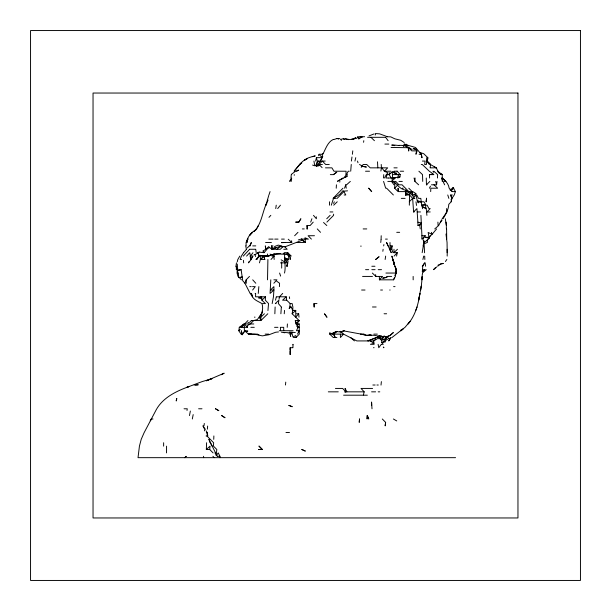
<?xml version="1.0" encoding="UTF-8"?>
<svg xmlns="http://www.w3.org/2000/svg" width="611" height="611" viewBox="0 0 611 611"><rect width="100%" height="100%" fill="white"/><g stroke="black" fill="none" stroke-linecap="round" stroke-linejoin="round"><path stroke-width="0.92" d="M270.795 279.83L270.085 293.417L273.911 290.026L273.911 286.62L270.497 290.026L273.911 290.026L273.461 296.801L272.162 303.583M340.419 334.125L340.411 337.532L343.542 334.125L356.824 340.923L373.672 340.923L381.012 336.554M392.667 178.015L392.231 172.081M163.626 446.137L163.641 442.738M264.418 313.764L260.889 317.162L260.874 320.554L253.748 320.554L250.235 323.96L247.287 325.686L247.478 327.328L239.298 327.328L238.825 330.765L241.078 334.125L242.177 334.736L245.003 330.719M292.982 344.78L292.982 344.329L292.944 347.712M409.332 205.181L409.553 194.978L409.271 194.008L405.551 194.978L405.925 191.495M275.126 306.989L274.851 313.764M360.941 246.5L360.956 245.889M447.176 256.093L447.229 252.679M293.586 337.532L296.06 337.532L299.298 334.125L299.199 323.96L296.534 323.96M333.606 214.148L333.583 215.347L326.9 222.121M396.577 256.093L397.249 252.679L393.919 252.679L393.996 249.273M213.079 452.904L209.703 449.497L206.335 449.497L206.602 442.738M329.474 205.181L329.55 201.783M206.953 434.245L206.992 432.535M166.543 452.904L166.566 446.137M381.111 239.107L381.203 235.724M267.519 279.83L267.901 259.484M394.958 182.261L394.653 188.211L398.067 191.61L398.051 188.211L398.571 191.61L407.529 191.61M393.018 252.679L391.781 249.273L390.124 249.273L389.986 242.498M397.685 174.631L398.54 174.631L397.708 178.015L399.938 176.961L400.213 174.631L397.104 171.072M236.419 267.106L236.327 269.665L237.228 269.665M430.686 191.61L430.816 188.211L437.659 188.211L433.947 184.812M213.873 435.948L213.743 439.332M255.115 293.417L255.642 293.417L255.543 296.801L265.457 296.801L265.327 300.192L268.542 303.583L267.939 310.548M418.634 184.812L414.938 181.414L415.09 178.015M281.679 268.122L281.679 261.898M289.53 254.382L290.21 259.484L290.515 257.789M279.41 286.62L279.578 283.237L276.752 281.243M237.19 270.513L237.06 273.048L237.954 276.424M280.877 313.764L281.343 307.249M437.453 178.015L437.636 174.631L433.902 171.225M287.216 327.328L287.407 323.96M421.926 235.724L421.743 239.107L425.21 235.724L421.926 235.724L420.918 215.347M336.226 188.211L336.432 184.812M351.256 164.466L350.706 171.225M276.233 205.181L275.752 208.572M264.616 256.093L264.403 259.049L264.83 259.484L260.355 259.484L259.469 262.86M258.843 286.62L258.27 293.417M287.468 262.86L287.208 266.259L287.75 262.86M383.479 178.015L383.746 174.631M294.235 175.326L294.296 174.631M422.476 269.665L422.3 271.773L424.874 269.665L422.476 269.665L422.774 266.259L424.676 262.86L422.262 266.259M420.75 290.026L421.246 286.192L418.657 300.192L419.94 293.417C418.26 304.255 415.381 315.444 408.087 323.96L410.134 321.302L405.001 327.328L391.941 337.532M242.231 334.125L242.177 334.736L241.65 334.27L241.314 330.719L242.269 334.125L242.689 334.125L241.65 334.27L244.996 331.055L247.822 331.086L244.469 331.383M290.973 178.015L291.271 174.631M315.597 161.06L316.429 157.661L322.112 157.661L322.417 154.27L322.967 153.575M405.857 190.242C401.847 189.761 398.456 186.615 396.05 183.628L391.995 181.414L392.3 178.015L399.938 176.961M284.237 313.764L284.543 310.396M351.409 161.06L351.959 157.012M207.358 429.166L207.648 426.05M422.323 276.424L421.254 286.62M296.373 323.96L299.161 320.554L292.142 313.764L292.761 310.396L291.111 306.989L289.102 308.463L289.813 306.989L290.164 303.583L286.696 300.192L286.215 296.801L276.309 296.801M285.467 385.014L285.757 382.119M422.117 276.424L421.773 279.83L422.232 276.424M209.703 449.497L210.047 446.137L206.335 449.497M380.752 242.498L381.081 239.375M381.379 381.623L381.012 385.09M391.781 249.273L392.163 245.889L390.23 245.889M422.163 252.679L423.331 245.889M284.52 273.048C286.101 266.549 283.962 259.889 284.772 253.534M266.518 203.478C262.172 212.659 261.561 224.474 253.817 231.653L256.635 229.148L252.228 232.325L249.395 235.64L252.48 232.325C249.448 234.876 246.844 238.336 247.004 242.498L247.531 239.107L246.073 242.498L246.088 245.889M343.55 178.015L347.01 176.403L347.216 174.631M352.784 150.864L352.379 154.27M426.394 161.06L426.799 157.661L427.815 157.661L427.387 161.06L430.969 164.833L436.399 167.849L437.682 170.897L441.341 174.631L442.242 174.631L442.288 178.015C445.48 180.665 448.68 183.888 449.154 188.211L452.43 191.61L455.432 191.61L454.248 194.978L451.002 199.744M275.508 300.192L276.225 297.152M291.248 181.414L291.661 178.015M431.435 184.812L436.582 184.812L436.995 181.414M288.621 259.484L288.751 256.093L286.231 253.817M363.858 334.125L363.766 334.859L367.127 335.431L370.48 335.034M204.005 425.76L204.303 423.461M385.617 422.361L385.182 425.76L385.617 422.361L382.31 418.993M339.777 182.124L339.869 181.414M291.707 332.422L291.47 334.125L289.102 332.651M363.583 142.294L363.797 140.698M382.845 251.32L383.12 249.273M414.235 211.948L413.586 211.948L412.654 198.376L409.553 194.978L405.551 194.978L406.01 191.61M237.053 269.665L235.991 266.259L236.457 262.86M442.135 218.746C445.366 214.446 448.611 209.879 448.795 204.318L451.178 201.783L451.644 198.376L450.735 194.978L452.377 194.978M192.32 418.993L193.183 414.602M354.96 161.06L355.755 157.661M430.098 167.849L430.587 164.466L428.212 162.511M422.178 275.576L422.552 273.048M385.144 259.484L385.656 256.093M396.249 269.665L395.737 273.048L396.302 269.665L395.118 266.259L396.302 269.665L396.264 273.048L394.996 275.63L395.844 273.048L395.401 276.424L393.553 279.83L379.4 279.83L379.362 276.424M187.004 410.462L187.264 408.782L184.041 408.782M189.471 415.587L190.349 411.035M316.124 166.161L317.269 161.06L316.429 157.661M279.044 299.253L279.464 296.801L282.694 293.417M380.874 171.042L381.401 168.094M383.662 245.889L383.899 244.56M362.086 137.307L361.628 136.513L357.748 136.925L359.047 138.552M363.392 394.981L364.179 391.834L361.025 388.428L372.603 388.428M451.178 201.783L451.964 198.376L450.735 194.978M237.251 261.875L237.816 259.484L239.825 256.093M403.627 146.625L404.23 144.081L406.682 145.235M382.96 340.136L385.09 339.09L385.465 337.532M204.387 430.854L205.128 429.166L203.776 427.807L202.989 425.76L204.998 429.166M422.896 259.484L423.721 256.093M262.531 311.236L261.905 313.764L259.728 317.162L261.569 313.764L257.368 319.553L253.748 320.554M382.433 339.815L383.303 337.119L384.357 336.462M331.315 205.181L333.491 198.376L339.777 194.367L343.138 190.533M451.46 190.158L452.667 189.196L453.194 187.714L455.432 191.61M423.102 245.889L424.08 240.803M287.338 264.319L286.773 266.259L287.567 263.708M375.223 135.031L375.566 133.901M396.577 172.928L396.035 174.631L393.01 171.798M387.114 174.631L385.984 178.015L388.451 178.015M268.71 195.627L265.907 205.181L266.969 202.631L265.709 205.181M268.924 194.978L270.07 191.61M318.552 155.69L319.041 154.27L322.417 154.27M250.098 245.889L251.312 242.498L249.876 245.889M344.528 188.211L345.75 184.812L346.559 184.812L350.324 181.414M310.694 222.121L311.908 218.746M386.557 174.631L389.161 174.631L389.795 172.928L389.161 174.631L391.162 178.015M250.128 293.417L244.912 283.237L246.172 279.83L249.471 276.424M415.786 310.396L417.092 306.989M290.813 178.863L289.797 181.414L290.66 179.71M333.606 203.44L334.278 201.783M393.553 279.83L394.614 277.272M408.308 147.472L408.728 150.864L408.308 147.472L411.776 150.864L417.198 150.864L415.954 154.27L416.557 150.864L415.984 149.267L413.158 148.664L416.503 149.474L415.984 149.267M430.297 235.724L428.586 239.107L424.087 242.498L422.858 239.107L425.21 235.724M267.328 201.783L268.053 200.08M378.996 338.968L379.622 337.532L381.936 336.401M325.205 161.06L322.303 161.06L319.072 164.466L318.759 165.917L315.918 165.528C319.706 163.84 320.943 159.624 322.784 156.279M280.449 262.86L287.834 262.86L284.757 259.484L287.896 259.484M257.162 228.201L258.338 225.543M320.485 161.06L322.028 157.661M322.784 154.27C325.655 149.137 327.534 142.103 333.232 139.468M299.161 320.554L295.312 320.554L298.031 327.328L296.457 330.719L299.046 330.719M429.449 188.211L430.442 186.172M297.534 334.125L299.199 330.719M316.414 164.466L318.132 161.06L321.096 161.06M386.259 338.379L384.976 340.923L381.73 342.611L383.25 344.329L381.822 344.329M252.923 256.093L251.182 259.484L248.456 262.86L249.173 261.508M446.969 211.948L443.09 218.746M259.728 317.162L261.569 313.764L259.522 317.162C262.31 313.283 263.501 308.188 261.959 303.583C257.789 301.063 251.709 299.359 251.449 293.417L250.319 293.417M384.449 178.015L386.305 174.631L388.115 172.86L384.334 171.225L381.921 167.849M355.121 138.56L355.648 137.62L352.28 139.499L355.121 138.56L351.753 139.071M156.454 409.332L144.081 432.756L141.21 439.332L139.43 446.137L138.025 457.67L455.569 457.67M250.128 256.208L250.808 259.484L252.801 256.093L250.403 256.093L249.746 252.679L246.592 256.093M390.124 249.273L392.163 245.889M298.84 222.106L300.887 218.746L298.787 222.121L295.77 222.121L298.787 222.121M441.57 219.83L438.652 225.543L434.734 228.926M243.415 252.893L241.391 256.093L240.169 259.484L241.582 259.484M390.452 338.211L388.733 340.923L391.009 337.532M258.927 256.093L256.712 259.484L259.072 256.093L255.986 259.484L258.942 256.628L258.025 252.679M356.457 138.666L357.748 136.925M445.457 261.508L446.832 259.484M420.253 228.926L419.788 225.543L421.437 223.13L417.878 222.121L416.931 208.572L413.586 211.948M156.775 408.782C163.794 397.058 176.877 390.941 189.25 386.465L186.424 387.527L202.073 381.623L211.994 378.683L206.358 380.79L224.168 373.206L221.342 374.742M440.653 222.121L442.097 220.075M387.023 337.532L386.343 338.173L385.381 337.532L387.993 337.532L387.588 336.768L383.189 336.333L382.135 337.28L381.608 335.867L378.24 336.088L374.352 335.317L367.654 335.111M381.279 344.329L378.805 347.712L378.11 344.329M380.294 339.411L383.066 337.532L384.189 336.019M436.605 228.926L432.023 234.395L428.67 237.389L425.309 237.205L429.205 238.351L428.143 232.424L432.023 234.395L431.419 232.325M252.946 252.74L250.403 256.093L250.808 259.484M424.874 269.665L422.827 272.315L426.257 269.665M252.618 290.026L255.253 286.62L252.534 286.62M386.725 277.348L382.845 278.15L386.725 277.348L387.443 276.424L391.636 276.424M451.262 189.57L452.331 188.211L453.194 187.714L453.37 188.211M250.655 244.553L247.287 247.974M243.69 324.632L241.536 327.328L243.575 323.96L253.771 323.96M277.677 208.572L280.434 205.181M260.973 259.484L263.853 256.093L260.355 259.484L260.339 256.093L266.808 256.093M296.556 313.764L298.672 313.764L295.762 317.162L295.747 310.396L292.761 310.396L292.883 306.989L292.157 303.583L290.164 303.583M243.568 252.679L246.508 249.273M260.187 252.228L264.021 252.679L267.007 249.273M271.017 259.484L273.934 256.162L273.904 253.534M273.865 283.237L276.928 279.83L273.873 279.83M249.616 249.273L243.262 256.093M394.126 256.093L397.249 252.679M383.066 337.532L384.311 336.172M313.237 222.121L310.105 225.543L306.875 225.543L307.272 228.926L306.837 228.926M268.985 217.34L270.826 215.347M379.4 279.83L382.547 276.424L375.841 276.424L372.343 273.048M333.064 198.376L342.954 188.211M391.995 181.414L395.775 181.414L398.968 184.812L402.084 184.812L408.843 191.61L412.822 191.61L416.167 193.779L412.501 194.978L416.771 194.978L418.474 198.376L420.811 198.376L421.231 201.783L423.919 201.783L425.516 204.364L421.804 205.181L422.148 206.495L426.043 208.572L426.974 211.948L430.175 208.572L428.93 208.572L427.104 205.181L421.804 205.181L421.094 201.859L417.221 200.553L416.167 195.512L413.342 197.101L412.501 194.978L412.219 191.61L408.79 188.211M275.859 247.241L273.934 249.273L280.334 249.273L283.183 246.454M435.444 267.618L433.512 269.665L436.766 266.915M238.825 330.765L240.138 329.39M394.653 188.211L397.967 184.812M294.647 235.724L297.977 232.325M245.164 323.395L247.959 320.554M409.278 201.783L412.654 198.376M326.732 218.746L330.108 215.347M337.142 198.376L343.901 191.61L345.788 194.978L344.153 194.978M426.99 184.812L426.447 184.812L429.846 181.414M267.809 313.764L260.874 320.554L259.247 317.162L260.889 317.162M405.551 194.978L408.469 192.175M333.713 205.181L337.241 201.783M393.919 252.679L397.471 249.273M262.738 303.583L265.403 303.583L261.92 300.192L265.457 296.801M361.544 166.161L363.316 164.466L366.722 164.466L370.22 167.849L387.695 167.849L384.334 171.225L390.918 171.225M389.161 174.631L391.987 171.958L394.813 172.317M286.215 296.801L282.595 300.192L286.696 300.192M292.142 313.764L295.747 310.396M239.298 327.328L243.369 324.372M277.012 249.273L280.159 246.454M375.566 339.227L373.672 340.923L373.978 343.306L370.465 344.329L374.161 344.329M295.686 323.96L299.161 320.958L297.488 320.76M361.185 167.292L362.522 166.192L366.401 167.063L363.889 166.658M392.705 180.245L395.416 178.015M437.675 266.259L440.111 264.311L443.227 263.463M301.803 162.923L299.825 164.466L294.12 171.225C298.046 166.513 301.551 160.892 307.455 158.44L304.637 160.143L307.982 158.02L311.335 156.89M291.401 174.341L295.289 171.401L298.642 170.133L296.694 171.225M386.19 277.287L387.343 276.424M333.407 174.631L336.768 172.218L333.4 174.631L330.337 174.631M417.878 222.121L417.993 225.543L421.437 223.13M342.855 178.015L337.478 181.291L343.115 178.404M360.803 137.307L358.466 138.857L360.016 138.56M263.005 250.915L265.945 249.273L268.664 246.63L272.01 249.494L278.708 246.729L285.421 246.676L302.185 240.192L305.401 242.498L305.011 237.778L308.387 239.107L301.75 239.107L302.185 240.192M258.422 255.093L267.939 256.589C274.087 252.412 281.266 254.787 288.056 254.13L291.149 256.093L287.773 252.679L284.161 252.679M250.655 321.271L251.976 320.554M259.049 252.679L254 254.924M332.873 333.14L336.768 331.712L333.606 334.125L335.256 337.532L332.873 333.14L337.119 331.406M369.036 135.879L374.146 133.901M209.183 379.53L209.703 379.286M316.445 166.291L318.973 165.153M269.191 247.822L265.945 249.273L265.311 245.889L265.8 249.273M296.663 325.021L299.199 323.96M424.592 252.771L424.072 243.758L427.417 242.437L427.234 239.94M301.658 238.962L298.313 239.932M437.995 265.174L440.111 264.311M379.92 336.165L367.845 340.923L380.202 336.165M257.651 252.679L259.66 251.892M247.822 322.868L250.342 321.89M335.187 331.468L341.35 332.079L344.192 330.986L366.096 335.011M347.01 176.403L344.192 177.434L346.506 174.631L348.201 171.225L349.232 171.225M409.469 193.832L412.295 192.809L408.942 192.236M360.1 137.047L361.628 136.513L361.704 137.307M333.759 139.583L337.089 138.498L339.93 138.651M312.381 156.653L315.223 155.904L311.862 156.767M351.967 139.377C348.117 140.087 344.214 137.704 340.457 139.499L341.587 140.301M288.056 333.071L291.401 332.285L295.289 332.483M381.73 339.831L385.09 339.09M385.617 341.793L381.73 342.611L381.699 340.923L379.622 337.532M237.251 264.112L237.778 270.322L241.139 269.665L242.704 280.67L244.912 283.237M237.778 270.322L241.139 269.665M429.602 178.015L429.418 174.631L433.26 173.959L429.327 171.225L422.247 164.466L421.277 164.466M238.825 277.593L242.177 277.096L238.825 277.593L238.244 273.048M440.638 263.807L443.158 263.387M278.524 331.941L275.698 332.239L268.985 334.744L262.295 335.867L255.054 334.293L248.394 334.125L257.452 334.125L258.942 334.943M274.118 254.145L280.816 253.466M450.154 189.433L452.667 189.196M343.665 191.159L347.537 190.838M195.428 385.014L198.254 384.785L194.191 385.014M281.541 242.697L284.841 242.498M361.811 136.78L364.63 136.719M387.809 181.414L391.575 181.414M417.71 201.783L421.071 201.783L417.71 201.783L417.221 200.553M201.989 408.782L198.613 408.782M357.359 137.307L359.123 138.552M367.578 137.307L385.625 137.307M384.899 144.081L388.825 144.081M399.212 145.548L392.514 144.868M391.071 147.472L408.217 147.702M419.123 154.27L421.338 154.27L421.957 157.661L421.338 154.27L419.856 152.429L423.728 153.728L427.815 157.661L427.387 161.06M422.384 161.06L425.096 161.06L424.668 164.466L426.425 164.466L426.722 161.06L429.327 164.466M322.409 164.466L319.072 164.466L322.104 167.628M329.253 164.466L325.655 164.466L322.303 161.06M325.472 167.849L331.918 167.849L333.927 171.225L346.109 171.225L345.918 174.631L346.819 174.631M393.958 167.849L397.15 167.849M430.495 167.849L434.062 167.849M434.917 167.849L436.399 167.849M365.531 171.225L369.533 171.225M394.095 171.225L397.066 171.225M400.243 171.225L403.65 171.225M437.613 171.225L438.095 171.225M392.682 174.631L400.213 174.631M429.418 174.631L433.856 174.631M388.672 178.015L393.599 178.015M398.983 181.414L402.305 181.414M444.098 181.414L445.954 181.414L442.104 178.015L442.249 181.414M402.344 188.211L403.313 188.211M452.331 188.211L453.828 188.211M333.491 198.376L336.195 198.376M401.297 198.376L405.116 198.376M412.792 198.376L414.373 198.376M329.986 211.948L332.85 211.948M417.542 211.948L420.521 211.948M426.974 211.948L430.205 211.948M417.993 225.543L419.788 225.543M302.353 228.926L304.225 228.926M363.148 228.926L366.768 228.926M396.738 232.325L399.647 232.325M314.466 235.724L308.104 235.724L311.396 239.107M247.402 239.107L248.371 239.107M268.817 239.107L273.079 239.107M274.721 239.107L278.036 239.107M281.518 239.107L284.321 239.107M385.488 239.107L387.336 239.107M265.579 242.498L271.399 242.498M281.526 242.498L291.752 242.498L291.6 240.734M296.74 242.498L303.904 242.498M252.702 245.889L255.749 245.889M271.956 249.273L271.574 245.889L273.01 245.889M249.754 249.273L255.726 249.273M283.748 249.273L287.193 249.273L284.329 246.454M268.29 256.093L271.299 255.016L270.062 254.077M288.751 256.093L289.751 256.093M235.991 266.259L236.449 266.259M371.824 266.259L374.963 266.259M365.577 269.665L368.685 269.665M371.832 269.665L375.085 269.665M378.217 269.665L381.524 269.665M385.915 273.048L396.264 273.048M362.567 276.424L372.45 276.424M249.769 286.62L251.236 286.62M393.606 286.62L395.027 286.62M361.605 290.026L365.027 290.026M380.622 290.026L382.486 290.026M389.711 290.026L390.131 290.026M276.103 303.583L275.271 303.583L278.914 300.192L278.356 303.583L281.365 306.989M314.016 303.583L314.161 306.989L314.016 303.583L316.972 303.583M289.813 306.989L291.111 306.989M372.466 306.989L376.139 306.989M384.082 313.764L386.626 313.764M254.413 317.162L255.031 317.162M251.197 320.554L252.633 320.554M250.854 327.328L254.268 327.328M274.545 327.328L277.952 327.328M279.273 330.719L293.081 330.719M342.794 330.719L344.375 330.719M265.121 334.125L268.741 334.125M333.293 334.125L329.543 332.819L329.749 334.125L343.542 334.125L340.449 331.292M360.421 334.125L364.034 334.125M373.833 334.125L377.338 334.125M336.898 337.532L333.293 337.532L329.749 334.125M290.164 347.712L290.164 350.424L290.156 347.712L292.623 347.712M373.443 347.712L374.092 347.712M372.855 385.014L375.154 385.014M376.926 385.014L378.308 385.014M335.424 388.428L342.595 388.428L345.895 391.834L364.179 391.834M328.313 391.834L338.265 391.834M371.587 391.834L375.605 391.834M378.178 391.834L379.782 391.834M343.581 395.195L367.341 395.195M152.017 418.993L152.987 418.993M393.385 418.993L396.73 420.933M206.342 432.535L207.213 432.535L207.809 435.948L206.083 435.948M285.971 432.535L289.499 432.535M262.348 449.497L258.522 449.497L262.348 449.52L259.033 446.137L262.348 449.52M217.325 456.31L219.937 456.31L219.952 457.67M398.685 145.372L402.046 145.387M369.204 335.118L371.526 335.134M251.595 334.125L248.341 334.064L244.996 331.055M271.956 256.093L273.934 256.162L274.156 259.484M284.176 332.529L287.529 332.651M383.838 336.63L385.724 336.699M386.878 136.704L390.75 136.856L394.095 138.476M375.742 133.58L379.614 133.855L387.405 136.719M289.522 332.086L291.401 332.285M402.573 145.578L406.445 145.998L404.23 144.081M391.46 145.074L394.813 145.647M281.343 332.163L284.703 332.774M281.808 245.889L278.181 245.133L274.835 246.409L272.918 249.273L271.574 245.889M393.224 177.709L394.446 178.015M261.768 298.748L258.422 297.908L261.63 296.801L261.92 300.192M345.566 138.873L348.407 139.636M378.767 335.882L381.883 336.745M386.007 336.63L386.534 336.783M312.588 165.077L314.902 165.81M394.622 138.773L400.793 140.301L404.154 142.516M339.945 331.59L341.35 332.079M344.489 391.834L345.566 392.216M406.979 145.006L415.511 147.472L421.262 154.27M337.089 138.498L338.647 139.064M408.744 147.434L405.925 146.373L407.346 147.472M287.796 259.156L284.505 257.865L288.331 259.484M283.122 253.359L284.703 254.039M297.198 326.152L299.268 327.328M343.275 138.773L344.635 139.545M359.505 164.466L363.049 166.52M281.152 259.828L285.031 262.119M407.988 147.87L409.271 148.664M408.812 147.472L412.104 149.565M370.365 340.923L373.978 343.306M450.101 190.036L452.43 191.61M441.341 174.631L438.202 172.34L441.57 173.768L442.242 174.631M405.582 190.021L407.659 191.61M394.278 172.073L397.456 174.631M318.132 161.06L319.538 162.198M388.642 338.082L389.696 338.746L390.75 338.189L387.932 338.96L384.976 340.923L385.824 337.203M271.903 254.344L273.896 256.093L273.186 254.726M413.876 197.521L414.854 198.376M296.923 326.35L298.031 327.328M410.523 193.779L411.883 194.978M405.971 144.081L408.026 145.914M286.452 259.484L288.392 261.233M350.699 337.57L354.372 340.923M301.75 239.107L305.401 242.498M288.239 239.237L291.752 242.498M418.894 171.225L422.522 174.631L422.728 181.414M315.803 165.688L314.505 164.466L313.955 161.06M272.116 254.382L273.927 256.093M370.938 137.307L374.428 140.698M206.915 435.948L213.636 442.738L213.46 446.137L216.813 449.497L216.126 455.768L218.264 452.904L219.937 456.31M212.911 456.31L214.24 457.67M393.377 194.978L386.618 188.211L385.678 188.211L383.578 181.414M326.816 225.543L323.547 222.488M247.478 327.328L244.24 323.96L244.385 330.719M317.269 228.926L320.523 232.325M209.94 442.074L212.185 446.137M284.757 259.484L287.834 262.86M239.359 277.57L241.414 279.83M319.041 154.27L322.112 157.661M252.71 279.83L255.788 283.237M313.489 215.347L316.361 218.746L316.307 216.813M434.314 166.589L435.33 167.849M432.947 171.225L433.787 172.317M214.95 452.904L217.386 456.31M391.46 181.36L394.019 184.812M385.824 137.59L388.107 140.698M250.449 293.83L252.633 296.801L251.449 293.417M263.089 251.312L264.021 252.679M206.067 430.793L207.213 432.535M346.865 391.834L345.062 388.428L345.895 391.834M444.625 184.812L441.486 178.015M417.748 201.813L418.275 202.867M389.711 249.273L391.246 252.679L386.58 242.498L388.054 245.889M208.786 439.332L215.561 452.904M395.943 269.665L391.872 256.093L393.591 262.012M255.054 254.825L255.581 256.544M279.594 273.048L280.625 276.103M448.864 198.376L447.764 194.978M393.499 262.012L393.087 259.484L394.469 264.502M445.304 218.746L446.381 225.543M357.527 161.06L357.993 162.763M263.608 256.093L264.83 259.484M422.675 208.741L422.148 206.495L426.043 208.542L425.516 205.403M435.712 181.414L436.582 184.812M393.927 262.86L393.087 259.484L393.858 262.86M414.067 178.015L414.892 181.414M267.939 256.589L267.412 253.993M209.145 439.332L209.749 441.883M445.984 234.028L447.061 242.498L447.199 252.679L447.122 249.273M423.782 242.498L424.072 243.758M237.419 270.513L237.977 273.048M291.928 333.041L292.982 336.959L295.816 335.561L296.06 337.532M394.095 264.555L393.759 262.86L393.95 264.555M287.773 252.679L288.056 254.13M245.775 245.889L246.34 249.273M289.347 296.801L289.637 298.558M255.788 249.7L256.208 252.679M416.007 201.783L416.503 205.426M345.75 184.812L346.223 188.211M425.164 262.86L425.615 266.259M375.605 274.599L375.841 276.424M295.312 320.554L295.594 323.112M426.562 212.147L426.913 215.347M243.415 260.339L243.674 262.86M298.672 313.764L299 317.162M371.664 405.399L371.564 402.015L372.007 408.782M377.514 161.808L377.819 167.849M446.588 228.926L446.71 239.107M446.076 222.121L446.313 225.474M381.211 164.466L381.44 167.849M446.58 208.572L446.786 211.948M426.264 178.015L426.447 184.812M437.911 222.121L438.095 225.543M424.683 256.093L424.859 259.484M203.562 456.31L203.639 457.67M246.172 279.83L246.348 283.237M280.548 330.719L280.388 327.328L283.695 327.328L283.718 330.719M307.173 225.543L307.272 228.926M446.336 226.391L446.404 228.926M413.143 276.424L413.166 279.83M290.164 351.096L290.141 354.495L290.164 351.096M426.562 198.247L426.142 201.783L426.562 198.247M367.264 415.587L367.066 418.993L367.264 415.617L368.761 418.993L367.264 415.587M359.52 419.024L359.23 422.361L359.52 418.993M176.755 398.593L176.228 400.976L176.755 398.609M268.496 256.093L265.327 256.093L268.496 256.093M150.795 419.864L150.268 420.796L151.307 418.993L150.795 419.864M393.224 332.651L389.879 335.607L387.061 336.646L390.406 335.172L393.224 332.651M186.134 456.371L184.835 457.67L186.134 456.371M402.374 329.367L401.015 330.719L402.374 329.367M301.269 163.099L299.848 164.466L301.269 163.099M378.973 256.811L375.605 259.522L378.973 256.811M402.901 329.153L400.778 330.33L402.901 329.153M580.45 30.55L30.55 30.55L30.55 580.45L580.45 580.45L580.45 30.55M517.96 93.04L93.04 93.04L93.04 517.96L517.96 517.96L517.96 93.04M215.515 408.782L218.761 410.645L215.515 408.782M288.904 405.399L292.127 406.689L288.904 405.399M305.21 451.033L301.849 449.497L305.21 451.033M224.924 417.695L221.579 415.526L224.924 417.695M371.664 191.61L368.708 188.211L371.664 191.61M383.838 347.697L383.303 347.033L383.838 347.712M326.908 317.155L324.472 313.764L326.908 317.162M290.683 336.21L290.11 334.125L290.683 336.21"/></g></svg>
